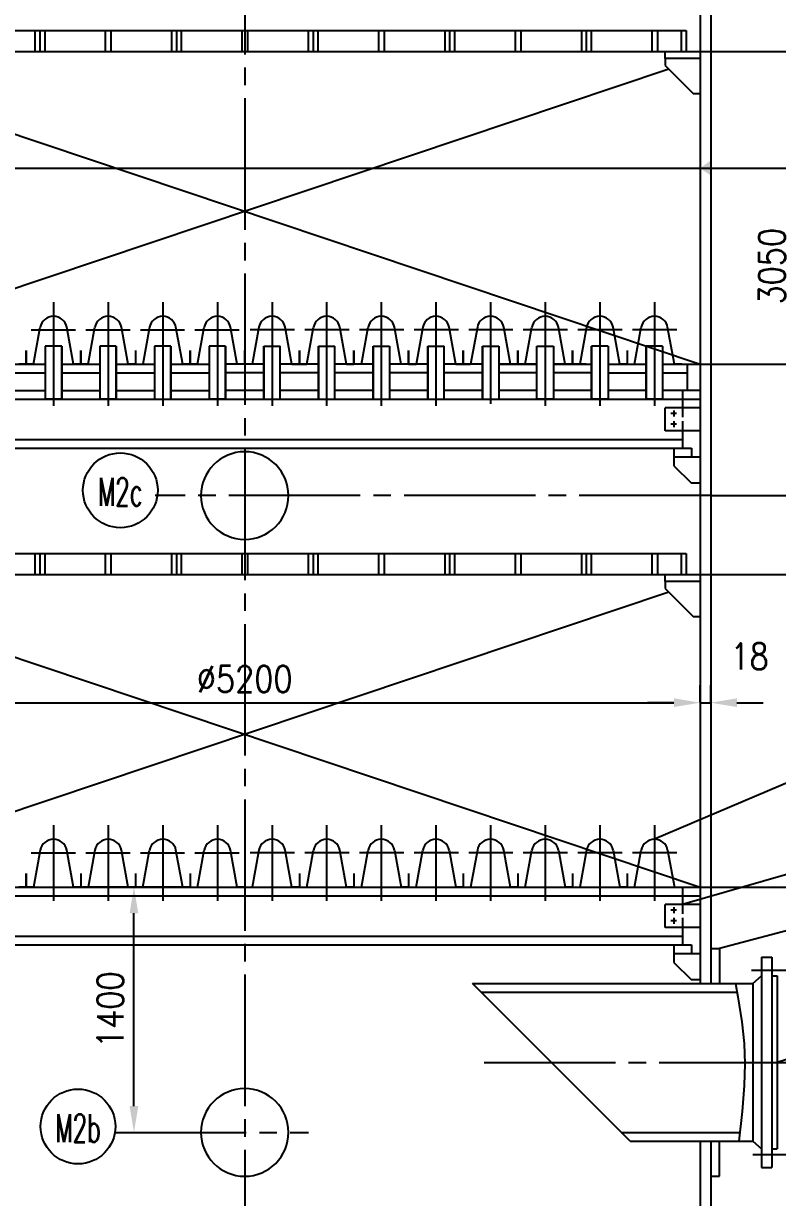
# Model space of a CAD drawing. Extents: x -42 to 819, y -365 to 844.
# Drawn here: x 134.7 to 220.8, y -63.2 to 70.8 of the extents above; entities that cross this region are included whole.
import ezdxf
from ezdxf.enums import TextEntityAlignment as Align

# ---------------------------------------------------------------- set-up
doc = ezdxf.new("R2010")
doc.units = 0
doc.header["$MEASUREMENT"] = 0
doc.linetypes.add('CENTER', pattern=[20, 15, -1.5, 2, -1.5])
doc.linetypes.add('HIDDEN', pattern=[7, 5, -2])
doc.layers.get('0').update_dxf_attribs({"linetype": 'CONTINUOUS'})
doc.layers.get('DEFPOINTS').update_dxf_attribs({"linetype": 'CONTINUOUS'})
for name, color, linetype in [('1', 2, 'CONTINUOUS'), ('2', 1, 'CONTINUOUS'), ('3', 3, 'CENTER'), ('5', 2, 'HIDDEN'), ('DIM', 4, 'CONTINUOUS')]:
    doc.layers.add(name, color=color, linetype=linetype)
doc.styles.add('SBHZ', font='ROMANS', dxfattribs={"width": 0.85, "bigfont": 'SBTXT'})
doc.dimstyles.get("Standard").update_dxf_attribs({"dimtxt": 3, "dimasz": 3, "dimexe": 2, "dimexo": 0.0625, "dimgap": 1.2, "dimtad": 1, "dimdec": 4, "dimzin": 0, "dimdsep": 46, "dimtxsty": 'SBHZ', "dimcen": 0.09, "dimadec": 0, "dimazin": 0, "dimtfac": 1, "dimtdec": 4, "dimtmove": 2, "dimatfit": 3, "dimfxl": 0, "dimtolj": 1, "dimtzin": 0, "dimarcsym": 0})

# ---------------------------------------------------------------- blocks, each defined once
blk = doc.blocks.new('*D128')
at = {"color": 0, "linetype": 'ByBlock'}
for p, q in [((147.04, 735.5), (259.54, 735.5)), ((257.54, -209.76), (257.54, 732.5)), ((191.42, -212.76), (259.54, -212.76))]:
    blk.add_line(p, q, dxfattribs=at)
for points in [[(257.04, 732.5), (258.04, 732.5), (257.54, 735.5)], [(257.04, -209.76), (258.04, -209.76), (257.54, -212.76)]]:
    blk.add_solid(points, dxfattribs=at)
at = {"layer": 'DEFPOINTS', "color": 0, "linetype": 'ByBlock'}
for p in [(146.97, 735.5), (257.54, 735.5), (191.36, -212.76)]:
    blk.add_point(p, dxfattribs=at)
at = {"color": 0, "linetype": 'ByBlock', "insert": (254.84, 261.37), "char_height": 3, "attachment_point": 5, "rotation": 90, "style": 'SBHZ'}
blk.add_mtext('\\A1;~68300', dxfattribs=at)
blk = doc.blocks.new('*D74')
at = {"color": 0, "linetype": 'ByBlock'}
for p, q in [((267.62, 637.01), (330.8, 637.01)), ((328.8, -180.54), (328.8, 634.01)), ((267.62, -183.54), (330.8, -183.54))]:
    blk.add_line(p, q, dxfattribs=at)
for points in [[(328.3, 634.01), (329.3, 634.01), (328.8, 637.01)], [(328.3, -180.54), (329.3, -180.54), (328.8, -183.54)]]:
    blk.add_solid(points, dxfattribs=at)
at = {"layer": 'DEFPOINTS', "color": 0, "linetype": 'ByBlock'}
for p in [(267.56, 637.01), (328.8, 637.01), (267.56, -183.54)]:
    blk.add_point(p, dxfattribs=at)
at = {"color": 0, "linetype": 'ByBlock', "insert": (326.1, 226.74), "char_height": 3, "attachment_point": 5, "rotation": 90, "style": 'SBHZ'}
blk.add_mtext('\\A1;62100', dxfattribs=at)
blk = doc.blocks.new('*D21')
at = {"color": 0, "linetype": 'ByBlock'}
for p, q in [((199.2, -88.54), (202.33, -88.54)), ((200.33, -113.54), (200.33, -91.54)), ((199.2, -116.54), (202.33, -116.54))]:
    blk.add_line(p, q, dxfattribs=at)
for points in [[(199.83, -91.54), (200.83, -91.54), (200.33, -88.54)], [(199.83, -113.54), (200.83, -113.54), (200.33, -116.54)]]:
    blk.add_solid(points, dxfattribs=at)
at = {"layer": 'DEFPOINTS', "color": 0, "linetype": 'ByBlock'}
for p in [(199.13, -88.54), (200.33, -88.54), (199.13, -116.54)]:
    blk.add_point(p, dxfattribs=at)
at = {"color": 0, "linetype": 'ByBlock', "insert": (197.63, -102.54), "char_height": 3, "attachment_point": 5, "rotation": 90, "style": 'SBHZ'}
blk.add_mtext('\\A1;1400', dxfattribs=at)
blk = doc.blocks.new('*D92')
at = {"color": 0, "linetype": 'ByBlock'}
for p, q in [((99.57, -4.75), (99.57, -8.72)), ((203.57, -4.75), (203.57, -8.72)), ((102.57, -6.72), (200.57, -6.72))]:
    blk.add_line(p, q, dxfattribs=at)
for points in [[(102.57, -6.22), (102.57, -7.22), (99.57, -6.72)], [(200.57, -6.22), (200.57, -7.22), (203.57, -6.72)]]:
    blk.add_solid(points, dxfattribs=at)
at = {"layer": 'DEFPOINTS', "color": 0, "linetype": 'ByBlock'}
for p in [(99.57, -4.69), (203.57, -4.69), (203.57, -6.72)]:
    blk.add_point(p, dxfattribs=at)
at = {"color": 0, "linetype": 'ByBlock', "insert": (151.57, -4.02), "char_height": 3, "attachment_point": 5, "style": 'SBHZ'}
blk.add_mtext('\\A1;∅5200', dxfattribs=at)
blk = doc.blocks.new('*D46')
at = {"color": 0, "linetype": 'ByBlock'}
for p, q in [((267.62, -6.52), (279.25, -6.52)), ((277.25, -25.87), (277.25, -9.52)), ((267.62, -28.87), (279.25, -28.87))]:
    blk.add_line(p, q, dxfattribs=at)
for points in [[(276.75, -9.52), (277.75, -9.52), (277.25, -6.52)], [(276.75, -25.87), (277.75, -25.87), (277.25, -28.87)]]:
    blk.add_solid(points, dxfattribs=at)
at = {"layer": 'DEFPOINTS', "color": 0, "linetype": 'ByBlock'}
for p in [(267.56, -6.52), (277.25, -6.52), (267.56, -28.87)]:
    blk.add_point(p, dxfattribs=at)
at = {"color": 0, "linetype": 'ByBlock', "insert": (274.55, -17.7), "char_height": 3, "attachment_point": 5, "rotation": 90, "style": 'SBHZ'}
blk.add_mtext('\\A1;3050', dxfattribs=at)
blk = doc.blocks.new('*D47')
at = {"color": 0, "linetype": 'ByBlock'}
for p, q in [((252.3, 54.26), (260.08, 54.26)), ((258.08, -119.76), (258.08, 51.26)), ((204.83, -122.76), (260.08, -122.76))]:
    blk.add_line(p, q, dxfattribs=at)
for points in [[(257.58, 51.26), (258.58, 51.26), (258.08, 54.26)], [(257.58, -119.76), (258.58, -119.76), (258.08, -122.76)]]:
    blk.add_solid(points, dxfattribs=at)
at = {"layer": 'DEFPOINTS', "color": 0, "linetype": 'ByBlock'}
for p in [(252.24, 54.26), (258.08, 54.26), (204.77, -122.76)]:
    blk.add_point(p, dxfattribs=at)
at = {"color": 0, "linetype": 'ByBlock', "insert": (254.59, -34.25), "char_height": 3, "attachment_point": 5, "rotation": 90, "style": 'SBHZ'}
blk.add_mtext('\\A1;15000 (t=18)', dxfattribs=at)
blk = doc.blocks.new('*D28')
at = {"color": 0, "linetype": 'ByBlock'}
for p, q in [((266.42, 6.8), (314.81, 6.8)), ((312.81, -25.87), (312.81, 3.8)), ((267.62, -28.87), (314.81, -28.87))]:
    blk.add_line(p, q, dxfattribs=at)
for points in [[(312.31, 3.8), (313.31, 3.8), (312.81, 6.8)], [(312.31, -25.87), (313.31, -25.87), (312.81, -28.87)]]:
    blk.add_solid(points, dxfattribs=at)
at = {"layer": 'DEFPOINTS', "color": 0, "linetype": 'ByBlock'}
for p in [(266.36, 6.8), (312.81, 6.8), (267.56, -28.87)]:
    blk.add_point(p, dxfattribs=at)
at = {"color": 0, "linetype": 'ByBlock', "insert": (310.11, -13.71), "char_height": 3, "attachment_point": 5, "rotation": 90, "style": 'SBHZ'}
blk.add_mtext('\\A1;6000', dxfattribs=at)
blk = doc.blocks.new('*D93')
at = {"color": 0, "linetype": 'ByBlock'}
for p, q in [((203.57, -6.66), (203.57, -4.72)), ((204.77, -6.66), (204.77, -4.72)), ((200.57, -6.72), (197.57, -6.72)), ((203.57, -6.72), (204.77, -6.72)), ((203.57, -6.72), (204.77, -6.72)), ((207.77, -6.72), (210.77, -6.72))]:
    blk.add_line(p, q, dxfattribs=at)
for points in [[(200.57, -6.22), (200.57, -7.22), (203.57, -6.72)], [(207.77, -6.22), (207.77, -7.22), (204.77, -6.72)]]:
    blk.add_solid(points, dxfattribs=at)
at = {"layer": 'DEFPOINTS', "color": 0, "linetype": 'ByBlock'}
for p in [(203.57, -6.72), (204.77, -6.72), (204.77, -6.72)]:
    blk.add_point(p, dxfattribs=at)
at = {"color": 0, "linetype": 'ByBlock', "insert": (209.21, -1.42), "char_height": 3, "attachment_point": 5, "style": 'SBHZ'}
blk.add_mtext('\\A1;18', dxfattribs=at)
blk = doc.blocks.new('*D25')
at = {"color": 0, "linetype": 'ByBlock'}
for p, q in [((264.92, -28.87), (314.81, -28.87)), ((312.81, -49.87), (312.81, -31.87)), ((267.62, -52.87), (314.81, -52.87))]:
    blk.add_line(p, q, dxfattribs=at)
for points in [[(312.31, -31.87), (313.31, -31.87), (312.81, -28.87)], [(312.31, -49.87), (313.31, -49.87), (312.81, -52.87)]]:
    blk.add_solid(points, dxfattribs=at)
at = {"layer": 'DEFPOINTS', "color": 0, "linetype": 'ByBlock'}
for p in [(264.86, -28.87), (312.81, -28.87), (267.56, -52.87)]:
    blk.add_point(p, dxfattribs=at)
at = {"color": 0, "linetype": 'ByBlock', "insert": (310.11, -40.87), "char_height": 3, "attachment_point": 5, "rotation": 90, "style": 'SBHZ'}
blk.add_mtext('\\A1;1200', dxfattribs=at)
blk = doc.blocks.new('*D17')
at = {"color": 0, "linetype": 'ByBlock'}
for p, q in [((266.42, -88.54), (286.37, -88.54)), ((284.37, -91.54), (284.37, -105.54)), ((281.18, -108.54), (286.37, -108.54))]:
    blk.add_line(p, q, dxfattribs=at)
for points in [[(283.87, -91.54), (284.87, -91.54), (284.37, -88.54)], [(283.87, -105.54), (284.87, -105.54), (284.37, -108.54)]]:
    blk.add_solid(points, dxfattribs=at)
at = {"layer": 'DEFPOINTS', "color": 0, "linetype": 'ByBlock'}
for p in [(266.36, -88.54), (281.12, -108.54), (284.37, -108.54)]:
    blk.add_point(p, dxfattribs=at)
at = {"color": 0, "linetype": 'ByBlock', "insert": (281.67, -98.54), "char_height": 3, "attachment_point": 5, "rotation": 90, "style": 'SBHZ'}
blk.add_mtext('\\A1;1000', dxfattribs=at)
blk = doc.blocks.new('*D18')
at = {"color": 0, "linetype": 'ByBlock'}
for p, q in [((266.42, -88.54), (314.81, -88.54)), ((312.81, -180.54), (312.81, -91.54)), ((267.62, -183.54), (314.81, -183.54))]:
    blk.add_line(p, q, dxfattribs=at)
for points in [[(312.31, -91.54), (313.31, -91.54), (312.81, -88.54)], [(312.31, -180.54), (313.31, -180.54), (312.81, -183.54)]]:
    blk.add_solid(points, dxfattribs=at)
at = {"layer": 'DEFPOINTS', "color": 0, "linetype": 'ByBlock'}
for p in [(266.36, -88.54), (312.81, -88.54), (267.56, -183.54)]:
    blk.add_point(p, dxfattribs=at)
at = {"color": 0, "linetype": 'ByBlock', "insert": (310.11, -136.04), "char_height": 3, "attachment_point": 5, "rotation": 90, "style": 'SBHZ'}
blk.add_mtext('\\A1;4750', dxfattribs=at)
blk = doc.blocks.new('*D24')
at = {"color": 0, "linetype": 'ByBlock'}
for p, q in [((266.42, -52.87), (314.81, -52.87)), ((312.81, -85.54), (312.81, -55.87)), ((267.62, -88.54), (314.81, -88.54))]:
    blk.add_line(p, q, dxfattribs=at)
for points in [[(312.31, -55.87), (313.31, -55.87), (312.81, -52.87)], [(312.31, -85.54), (313.31, -85.54), (312.81, -88.54)]]:
    blk.add_solid(points, dxfattribs=at)
at = {"layer": 'DEFPOINTS', "color": 0, "linetype": 'ByBlock'}
for p in [(266.36, -52.87), (312.81, -52.87), (267.56, -88.54)]:
    blk.add_point(p, dxfattribs=at)
at = {"color": 0, "linetype": 'ByBlock', "insert": (310.11, -70.71), "char_height": 3, "attachment_point": 5, "rotation": 90, "style": 'SBHZ'}
blk.add_mtext('\\A1;6000', dxfattribs=at)
blk = doc.blocks.new('*D26')
at = {"color": 0, "linetype": 'ByBlock'}
for p, q in [((204.83, 16.91), (222.53, 16.91)), ((220.53, 10.91), (220.53, 13.91)), ((204.83, 7.91), (222.53, 7.91))]:
    blk.add_line(p, q, dxfattribs=at)
for points in [[(220.03, 13.91), (221.03, 13.91), (220.53, 16.91)], [(220.03, 10.91), (221.03, 10.91), (220.53, 7.91)]]:
    blk.add_solid(points, dxfattribs=at)
at = {"layer": 'DEFPOINTS', "color": 0, "linetype": 'ByBlock'}
for p in [(204.77, 16.91), (220.53, 16.91), (204.77, 7.91)]:
    blk.add_point(p, dxfattribs=at)
at = {"color": 0, "linetype": 'ByBlock', "insert": (217.83, 12.41), "char_height": 3, "attachment_point": 5, "rotation": 90, "style": 'SBHZ'}
blk.add_mtext('\\A1;600', dxfattribs=at)
blk = doc.blocks.new('*D29')
at = {"color": 0, "linetype": 'ByBlock'}
for p, q in [((264.92, -28.87), (314.81, -28.87)), ((312.81, -49.87), (312.81, -31.87)), ((267.62, -52.87), (314.81, -52.87))]:
    blk.add_line(p, q, dxfattribs=at)
for points in [[(312.31, -31.87), (313.31, -31.87), (312.81, -28.87)], [(312.31, -49.87), (313.31, -49.87), (312.81, -52.87)]]:
    blk.add_solid(points, dxfattribs=at)
at = {"layer": 'DEFPOINTS', "color": 0, "linetype": 'ByBlock'}
for p in [(264.86, -28.87), (312.81, -28.87), (267.56, -52.87)]:
    blk.add_point(p, dxfattribs=at)
at = {"color": 0, "linetype": 'ByBlock', "insert": (310.11, -40.87), "char_height": 3, "attachment_point": 5, "rotation": 90, "style": 'SBHZ'}
blk.add_mtext('\\A1;1200', dxfattribs=at)
blk = doc.blocks.new('*D30')
at = {"color": 0, "linetype": 'ByBlock'}
for p, q in [((204.83, 76.59), (222.53, 76.59)), ((220.53, 70.59), (220.53, 73.59)), ((204.83, 67.59), (222.53, 67.59))]:
    blk.add_line(p, q, dxfattribs=at)
for points in [[(220.03, 73.59), (221.03, 73.59), (220.53, 76.59)], [(220.03, 70.59), (221.03, 70.59), (220.53, 67.59)]]:
    blk.add_solid(points, dxfattribs=at)
at = {"layer": 'DEFPOINTS', "color": 0, "linetype": 'ByBlock'}
for p in [(204.77, 76.59), (220.53, 76.59), (204.77, 67.59)]:
    blk.add_point(p, dxfattribs=at)
at = {"color": 0, "linetype": 'ByBlock', "insert": (217.83, 72.09), "char_height": 3, "attachment_point": 5, "rotation": 90, "style": 'SBHZ'}
blk.add_mtext('\\A1;600', dxfattribs=at)

msp = doc.modelspace()

# ---------------------------------------------------------------- linework, layer by layer
at = {"color": 0, "linetype": 'ByBlock'}
msp.add_line((153.00806, -27.75833), (141.38126, -27.75833), dxfattribs=at)
at = {"layer": '1'}
for p, q in [((208.32159, 65.57985), (107.91628, 31.91342)), ((111.51096, 65.57985), (211.91628, 31.91342)), ((283.65595, 10.47187), (206.69756, -22.30051)), ((208.32159, 5.9081), (107.91628, -27.75833)), ((111.51096, 5.9081), (211.91628, -27.75833)), ((283.65595, -8.35027), (209.91628, -29.75833)), ((283.65595, -16.35913), (214.11628, -34.75833)), ((283.65595, -28.06241), (220.71628, -47.75833))]:
    msp.add_line(p, q, dxfattribs=at)
at = {"layer": '2'}
for p, q in [((211.91628, 299.6004), (211.91628, -38.75833)), ((213.11628, 299.6004), (213.11628, -38.75833)), ((109.51628, 69.98516), (210.31628, 69.98516)), ((135.95628, 69.98516), (135.95628, 67.58516)), ((136.51628, 69.98516), (136.51628, 67.58516)), ((137.07628, 69.98516), (137.07628, 67.58516)), ((143.99628, 69.98516), (143.99628, 67.58516)), ((144.63628, 69.98516), (144.63628, 67.58516)), ((151.55628, 69.98516), (151.55628, 67.58516)), ((152.11628, 69.98516), (152.11628, 67.58516)), ((152.67628, 69.98516), (152.67628, 67.58516)), ((159.59628, 69.98516), (159.59628, 67.58516)), ((160.23628, 69.98516), (160.23628, 67.58516)), ((167.15628, 69.98516), (167.15628, 67.58516)), ((167.71628, 69.98516), (167.71628, 67.58516)), ((168.27628, 69.98516), (168.27628, 67.58516)), ((175.19628, 69.98516), (175.19628, 67.58516)), ((175.83628, 69.98516), (175.83628, 67.58516)), ((182.75628, 69.98516), (182.75628, 67.58516)), ((183.31628, 69.98516), (183.31628, 67.58516)), ((183.87628, 69.98516), (183.87628, 67.58516)), ((190.79628, 69.98516), (190.79628, 67.58516)), ((191.43628, 69.98516), (191.43628, 67.58516)), ((198.35628, 69.98516), (198.35628, 67.58516)), ((198.91628, 69.98516), (198.91628, 67.58516)), ((199.47628, 69.98516), (199.47628, 67.58516)), ((206.39628, 69.98516), (206.39628, 67.58516)), ((207.03628, 69.98516), (207.03628, 67.58516)), ((209.75628, 69.98516), (209.75628, 67.58516)), ((210.31628, 69.98516), (210.31628, 67.58516)), ((107.91628, 67.58516), (211.91628, 67.58516)), ((207.91628, 66.78516), (207.91628, 67.58516)), ((211.91628, 66.78516), (207.91628, 66.78516)), ((207.91628, 66.78516), (207.91628, 65.98516)), ((207.91628, 65.98516), (211.11628, 62.78516)), ((211.11628, 62.78516), (211.91628, 62.78516)), ((106.71628, 54.26094), (213.11628, 54.26094)), ((135.81274, 31.91342), (136.57735, 36.11327)), ((140.35729, 31.91342), (139.59267, 36.11327)), ((142.05024, 31.91342), (142.81486, 36.11327)), ((146.59479, 31.91342), (145.83018, 36.11327)), ((149.05236, 36.11327), (148.28774, 31.91342)), ((152.8323, 31.91342), (152.06768, 36.11327)), ((154.52525, 31.91342), (155.28986, 36.11327)), ((159.0698, 31.91342), (158.30518, 36.11327)), ((161.52737, 36.11327), (160.76275, 31.91342)), ((165.3073, 31.91342), (164.54269, 36.11327)), ((167.00026, 31.91342), (167.76487, 36.11327)), ((171.54481, 31.91342), (170.78019, 36.11327)), ((173.23776, 31.91342), (174.00238, 36.11327)), ((177.78231, 31.91342), (177.0177, 36.11327)), ((180.23988, 36.11327), (179.47526, 31.91342)), ((184.01982, 31.91342), (183.2552, 36.11327)), ((186.47738, 36.11327), (185.71277, 31.91342)), ((190.25732, 31.91342), (189.4927, 36.11327)), ((191.95027, 31.91342), (192.71489, 36.11327)), ((196.49482, 31.91342), (195.73021, 36.11327)), ((198.95239, 36.11327), (198.18778, 31.91342)), ((202.73233, 31.91342), (201.96771, 36.11327)), ((204.42528, 31.91342), (205.1899, 36.11327)), ((208.96983, 31.91342), (208.20522, 36.11327)), ((139.02056, 33.98021), (137.14946, 33.98021)), ((137.14946, 33.98021), (137.14946, 27.90364)), ((139.02056, 33.98021), (139.02056, 27.90364)), ((139.02056, 27.90364), (139.02056, 33.98021)), ((145.25807, 33.98021), (143.38697, 33.98021)), ((143.38697, 33.98021), (143.38697, 27.90364)), ((145.25807, 33.98021), (145.25807, 27.90364)), ((145.25807, 27.90364), (145.25807, 33.98021)), ((149.62447, 33.98021), (149.62447, 27.90364)), ((151.49557, 33.98021), (149.62447, 33.98021)), ((151.49557, 33.98021), (151.49557, 27.90364)), ((151.49557, 27.90364), (151.49557, 33.98021)), ((157.73307, 33.98021), (155.86197, 33.98021)), ((155.86197, 33.98021), (155.86197, 27.90364)), ((157.73307, 33.98021), (157.73307, 27.90364)), ((157.73307, 27.90364), (157.73307, 33.98021)), ((162.09948, 27.90364), (162.09948, 33.98021)), ((162.09948, 33.98021), (163.97058, 33.98021)), ((162.09948, 33.98021), (162.09948, 27.90364)), ((163.97058, 27.90364), (163.97058, 33.98021)), ((168.33698, 33.98021), (170.20808, 33.98021)), ((168.33698, 27.90364), (168.33698, 33.98021)), ((168.33698, 33.98021), (168.33698, 27.90364)), ((170.20808, 27.90364), (170.20808, 33.98021)), ((174.57449, 33.98021), (174.57449, 27.90364)), ((174.57449, 27.90364), (174.57449, 33.98021)), ((174.57449, 33.98021), (176.44559, 33.98021)), ((176.44559, 33.98021), (176.44559, 27.90364)), ((180.81199, 27.90364), (180.81199, 33.98021)), ((180.81199, 33.98021), (182.68309, 33.98021)), ((180.81199, 33.98021), (180.81199, 27.90364)), ((182.68309, 27.90364), (182.68309, 33.98021)), ((187.04949, 33.98021), (187.04949, 27.90364)), ((187.04949, 27.90364), (187.04949, 33.98021)), ((187.04949, 33.98021), (188.92059, 33.98021)), ((188.92059, 33.98021), (188.92059, 27.90364)), ((193.287, 33.98021), (195.1581, 33.98021)), ((193.287, 27.90364), (193.287, 33.98021)), ((193.287, 27.90364), (193.287, 33.98021)), ((195.1581, 33.98021), (195.1581, 27.90364)), ((199.5245, 27.90364), (199.5245, 33.98021)), ((201.3956, 33.98021), (199.5245, 33.98021)), ((199.5245, 33.98021), (199.5245, 27.90364)), ((201.3956, 33.98021), (201.3956, 27.90364)), ((205.76201, 33.98021), (205.76201, 27.90364)), ((205.76201, 27.90364), (205.76201, 33.98021)), ((207.63311, 33.98021), (205.76201, 33.98021)), ((207.63311, 33.98021), (207.63311, 27.90364)), ((134.96626, 33.47279), (134.96626, 31.91342)), ((134.96626, 33.47279), (134.96626, 31.91342)), ((134.96626, 31.91342), (134.96626, 33.47279)), ((141.20376, 33.47279), (141.20376, 31.91342)), ((141.20376, 31.91342), (141.20376, 33.47279)), ((141.20376, 33.47279), (141.20376, 31.91342)), ((147.44127, 33.47279), (147.44127, 31.91342)), ((147.44127, 33.47279), (147.44127, 31.91342)), ((147.44127, 33.47279), (147.44127, 31.91342)), ((153.67877, 33.47279), (153.67877, 31.91342)), ((153.67877, 31.91342), (153.67877, 33.47279)), ((159.91628, 33.47279), (159.91628, 31.91342)), ((159.91628, 33.47279), (159.91628, 31.91342)), ((159.91628, 33.47279), (159.91628, 31.91342)), ((159.91628, 31.91342), (159.91628, 33.47279)), ((166.15378, 33.47279), (166.15378, 31.91342)), ((166.15378, 31.91342), (166.15378, 33.47279)), ((172.39128, 31.91342), (172.39128, 33.47279)), ((172.39128, 33.47279), (172.39128, 31.91342)), ((172.39128, 31.91342), (172.39128, 33.47279)), ((178.62879, 33.47279), (178.62879, 31.91342)), ((178.62879, 31.91342), (178.62879, 33.47279)), ((178.62879, 33.47279), (178.62879, 31.91342)), ((184.86629, 33.47279), (184.86629, 31.91342)), ((184.86629, 31.91342), (184.86629, 33.47279)), ((184.86629, 33.47279), (184.86629, 31.91342)), ((191.1038, 33.47279), (191.1038, 31.91342)), ((191.1038, 31.91342), (191.1038, 33.47279)), ((191.1038, 33.47279), (191.1038, 31.91342)), ((197.3413, 31.91342), (197.3413, 33.47279)), ((197.3413, 33.47279), (197.3413, 31.91342)), ((203.5788, 33.47279), (203.5788, 31.91342)), ((132.78306, 31.91342), (137.14946, 31.91342)), ((132.78306, 30.91342), (137.14946, 30.91342)), ((134.96626, 31.91342), (134.11978, 31.91342)), ((135.81274, 31.91342), (134.96626, 31.91342)), ((134.96626, 31.91342), (135.81274, 31.91342)), ((139.02056, 31.91342), (143.38697, 31.91342)), ((139.02056, 30.91342), (143.38697, 30.91342)), ((141.20376, 31.91342), (140.35729, 31.91342)), ((142.05024, 31.91342), (141.20376, 31.91342)), ((141.20376, 31.91342), (142.05024, 31.91342)), ((145.25807, 31.91342), (149.62447, 31.91342)), ((145.25807, 30.91342), (149.62447, 30.91342)), ((147.44127, 31.91342), (146.59479, 31.91342)), ((147.44127, 31.91342), (148.28774, 31.91342)), ((147.44127, 31.91342), (148.28774, 31.91342)), ((151.49557, 31.91342), (155.86197, 31.91342)), ((151.49557, 30.91342), (155.86197, 30.91342)), ((153.67877, 31.91342), (152.8323, 31.91342)), ((154.52525, 31.91342), (153.67877, 31.91342)), ((162.09948, 31.91342), (157.73307, 31.91342)), ((162.09948, 30.91342), (157.73307, 30.91342)), ((159.91628, 31.91342), (159.0698, 31.91342)), ((160.76275, 31.91342), (159.91628, 31.91342)), ((168.33698, 31.91342), (163.97058, 31.91342)), ((168.33698, 30.91342), (163.97058, 30.91342)), ((165.3073, 31.91342), (166.15378, 31.91342)), ((166.15378, 31.91342), (167.00026, 31.91342)), ((174.57449, 31.91342), (170.20808, 31.91342)), ((174.57449, 30.91342), (170.20808, 30.91342)), ((172.39128, 31.91342), (171.54481, 31.91342)), ((171.54481, 31.91342), (172.39128, 31.91342)), ((173.23776, 31.91342), (172.39128, 31.91342)), ((180.81199, 31.91342), (176.44559, 31.91342)), ((180.81199, 30.91342), (176.44559, 30.91342)), ((178.62879, 31.91342), (177.78231, 31.91342)), ((178.62879, 31.91342), (177.78231, 31.91342)), ((178.62879, 31.91342), (179.47526, 31.91342)), ((187.04949, 31.91342), (182.68309, 31.91342)), ((187.04949, 30.91342), (182.68309, 30.91342)), ((184.01982, 31.91342), (184.86629, 31.91342)), ((184.86629, 31.91342), (184.01982, 31.91342)), ((184.86629, 31.91342), (185.71277, 31.91342)), ((193.287, 31.91342), (188.92059, 31.91342)), ((188.92059, 31.91342), (193.287, 31.91342)), ((193.287, 30.91342), (188.92059, 30.91342)), ((190.25732, 31.91342), (191.1038, 31.91342)), ((191.1038, 31.91342), (190.25732, 31.91342)), ((191.1038, 31.91342), (191.95027, 31.91342)), ((198.90068, 31.91342), (195.1581, 31.91342)), ((195.1581, 31.91342), (199.5245, 31.91342)), ((199.5245, 30.91342), (195.1581, 30.91342)), ((197.3413, 31.91342), (196.49482, 31.91342)), ((198.18778, 31.91342), (197.3413, 31.91342)), ((201.3956, 31.91342), (205.76201, 31.91342)), ((201.3956, 30.91342), (205.76201, 30.91342)), ((203.5788, 31.91342), (202.73233, 31.91342)), ((207.63311, 31.91342), (210.41628, 31.91342)), ((207.63311, 30.91342), (210.41628, 30.91342)), ((209.81631, 31.91342), (208.96983, 31.91342)), ((210.41628, 31.91342), (210.41628, 28.91342)), ((132.78306, 28.91342), (137.14946, 28.91342)), ((139.02056, 28.91342), (143.38697, 28.91342)), ((145.25807, 28.91342), (149.62447, 28.91342)), ((151.49557, 28.91342), (155.86197, 28.91342)), ((162.09948, 28.91342), (157.73307, 28.91342)), ((168.33698, 28.91342), (163.97058, 28.91342)), ((174.57449, 28.91342), (170.20808, 28.91342)), ((180.81199, 28.91342), (176.44559, 28.91342)), ((187.04949, 28.91342), (182.68309, 28.91342)), ((193.287, 28.91342), (188.92059, 28.91342)), ((199.5245, 28.91342), (195.1581, 28.91342)), ((205.76201, 28.91342), (201.3956, 28.91342)), ((211.91628, 28.91342), (207.63311, 28.91342)), ((209.91628, 28.91342), (209.91628, 27.91342)), ((107.91628, 27.91342), (211.91628, 27.91342)), ((107.91628, 27.90364), (211.91628, 27.90364)), ((139.02056, 27.90364), (137.14946, 27.90364)), ((145.25807, 27.90364), (143.38697, 27.90364)), ((149.62447, 27.90364), (151.49557, 27.90364)), ((157.73307, 27.90364), (155.86197, 27.90364)), ((162.09948, 27.90364), (163.97058, 27.90364)), ((168.33698, 27.90364), (170.20808, 27.90364)), ((174.57449, 27.90364), (176.44559, 27.90364)), ((180.81199, 27.90364), (182.68309, 27.90364)), ((187.04949, 27.90364), (188.92059, 27.90364)), ((195.1581, 27.90364), (193.287, 27.90364)), ((201.3956, 27.90364), (199.5245, 27.90364)), ((207.63311, 27.90364), (205.76201, 27.90364)), ((211.91628, 26.91342), (207.91628, 26.91342)), ((207.91628, 24.31342), (207.91628, 26.91342)), ((209.91628, 27.91342), (209.91628, 26.91342)), ((209.22868, 26.27497), (208.55502, 26.27497)), ((208.89185, 26.62303), (208.89185, 25.93852)), ((211.91628, 24.31342), (207.91628, 24.31342)), ((209.22868, 25.04518), (208.55502, 25.04518)), ((208.89185, 25.39324), (208.89185, 24.70873)), ((209.91628, 24.31342), (209.91628, 22.31342)), ((109.91628, 23.31342), (209.91628, 23.31342)), ((108.91628, 22.31342), (210.91628, 22.31342)), ((208.91628, 22.31342), (208.91628, 20.31342)), ((210.91628, 22.31342), (210.91628, 21.31342)), ((210.91628, 22.31342), (210.91628, 21.31342)), ((211.91628, 21.31342), (208.91628, 21.31342)), ((208.91628, 20.31342), (210.91628, 18.31342)), ((211.91628, 18.31342), (210.91628, 18.31342)), ((109.51628, 10.31342), (210.31628, 10.31342)), ((135.95628, 10.31342), (135.95628, 7.91342)), ((136.51628, 10.31342), (136.51628, 7.91342)), ((137.07628, 10.31342), (137.07628, 7.91342)), ((143.99628, 10.31342), (143.99628, 7.91342)), ((144.63628, 10.31342), (144.63628, 7.91342)), ((151.55628, 10.31342), (151.55628, 7.91342)), ((152.11628, 10.31342), (152.11628, 7.91342)), ((152.67628, 10.31342), (152.67628, 7.91342)), ((159.59628, 10.31342), (159.59628, 7.91342)), ((160.23628, 10.31342), (160.23628, 7.91342)), ((167.15628, 10.31342), (167.15628, 7.91342)), ((167.71628, 10.31342), (167.71628, 7.91342)), ((168.27628, 10.31342), (168.27628, 7.91342)), ((175.19628, 10.31342), (175.19628, 7.91342)), ((175.83628, 10.31342), (175.83628, 7.91342)), ((182.75628, 10.31342), (182.75628, 7.91342)), ((183.31628, 10.31342), (183.31628, 7.91342)), ((183.87628, 10.31342), (183.87628, 7.91342)), ((190.79628, 10.31342), (190.79628, 7.91342)), ((191.43628, 10.31342), (191.43628, 7.91342)), ((198.35628, 10.31342), (198.35628, 7.91342)), ((198.91628, 10.31342), (198.91628, 7.91342)), ((199.47628, 10.31342), (199.47628, 7.91342)), ((206.39628, 10.31342), (206.39628, 7.91342)), ((207.03628, 10.31342), (207.03628, 7.91342)), ((209.75628, 10.31342), (209.75628, 7.91342)), ((210.31628, 10.31342), (210.31628, 7.91342)), ((107.91628, 7.91342), (211.91628, 7.91342)), ((207.91628, 7.11342), (207.91628, 7.91342)), ((211.91628, 7.11342), (207.91628, 7.11342)), ((207.91628, 7.11342), (207.91628, 6.31342)), ((207.91628, 6.31342), (211.11628, 3.11342)), ((211.11628, 3.11342), (211.91628, 3.11342)), ((136.57735, -23.55848), (135.81274, -27.75833)), ((140.35729, -27.75833), (139.59267, -23.55848)), ((142.81486, -23.55848), (142.05024, -27.75833)), ((146.59479, -27.75833), (145.83018, -23.55848)), ((148.28774, -27.75833), (149.05236, -23.55848)), ((152.8323, -27.75833), (152.06768, -23.55848)), ((154.52525, -27.75833), (155.28986, -23.55848)), ((159.0698, -27.75833), (158.30518, -23.55848)), ((161.52737, -23.55848), (160.76275, -27.75833)), ((165.3073, -27.75833), (164.54269, -23.55848)), ((167.00026, -27.75833), (167.76487, -23.55848)), ((171.54481, -27.75833), (170.78019, -23.55848)), ((173.23776, -27.75833), (174.00238, -23.55848)), ((177.0177, -23.55848), (177.78231, -27.75833)), ((179.47526, -27.75833), (180.23988, -23.55848)), ((183.2552, -23.55848), (184.01982, -27.75833)), ((186.47738, -23.55848), (185.71277, -27.75833)), ((190.25732, -27.75833), (189.4927, -23.55848)), ((191.95027, -27.75833), (192.71489, -23.55848)), ((195.73021, -23.55848), (196.49482, -27.75833)), ((198.95239, -23.55848), (198.18778, -27.75833)), ((201.96771, -23.55848), (202.73233, -27.75833)), ((204.42528, -27.75833), (205.1899, -23.55848)), ((208.20522, -23.55848), (208.96983, -27.75833)), ((134.96626, -27.75833), (134.96626, -26.19895)), ((134.96626, -26.19895), (134.96626, -27.75833)), ((134.96626, -26.19895), (134.96626, -27.75833)), ((141.20376, -26.19895), (141.20376, -27.75833)), ((141.20376, -26.19895), (141.20376, -27.75833)), ((141.20376, -26.19895), (141.20376, -27.75833)), ((147.44127, -26.19895), (147.44127, -27.75833)), ((147.44127, -26.19895), (147.44127, -27.75833)), ((147.44127, -26.19895), (147.44127, -27.75833)), ((153.67877, -26.19895), (153.67877, -27.75833)), ((153.67877, -26.19895), (153.67877, -27.75833)), ((159.91628, -26.19895), (159.91628, -27.75833)), ((159.91628, -26.19895), (159.91628, -27.75833)), ((166.15378, -26.19895), (166.15378, -27.75833)), ((166.15378, -26.19895), (166.15378, -27.75833)), ((172.39128, -26.19895), (172.39128, -27.75833)), ((172.39128, -26.19895), (172.39128, -27.75833)), ((172.39128, -26.19895), (172.39128, -27.75833)), ((178.62879, -26.19895), (178.62879, -27.75833)), ((178.62879, -26.19895), (178.62879, -27.75833)), ((178.62879, -26.19895), (178.62879, -27.75833)), ((184.86629, -26.19895), (184.86629, -27.75833)), ((184.86629, -26.19895), (184.86629, -27.75833)), ((184.86629, -26.19895), (184.86629, -27.75833)), ((191.1038, -26.19895), (191.1038, -27.75833)), ((191.1038, -26.19895), (191.1038, -27.75833)), ((191.1038, -26.19895), (191.1038, -27.75833)), ((197.3413, -26.19895), (197.3413, -27.75833)), ((203.5788, -26.19895), (203.5788, -27.75833)), ((107.91628, -27.75833), (211.91628, -27.75833)), ((134.96626, -27.75833), (134.11978, -27.75833)), ((134.96626, -27.75833), (135.81274, -27.75833)), ((135.81274, -27.75833), (134.96626, -27.75833)), ((141.20376, -27.75833), (140.35729, -27.75833)), ((141.20376, -27.75833), (142.05024, -27.75833)), ((141.20376, -27.75833), (142.05024, -27.75833)), ((147.44127, -27.75833), (146.59479, -27.75833)), ((147.44127, -27.75833), (148.28774, -27.75833)), ((147.44127, -27.75833), (148.28774, -27.75833)), ((153.67877, -27.75833), (152.8323, -27.75833)), ((153.67877, -27.75833), (154.52525, -27.75833)), ((159.91628, -27.75833), (159.0698, -27.75833)), ((159.91628, -27.75833), (160.76275, -27.75833)), ((166.15378, -27.75833), (165.3073, -27.75833)), ((166.15378, -27.75833), (167.00026, -27.75833)), ((172.39128, -27.75833), (171.54481, -27.75833)), ((172.39128, -27.75833), (171.54481, -27.75833)), ((172.39128, -27.75833), (173.23776, -27.75833)), ((177.78231, -27.75833), (178.62879, -27.75833)), ((178.62879, -27.75833), (177.78231, -27.75833)), ((178.62879, -27.75833), (179.47526, -27.75833)), ((184.86629, -27.75833), (184.01982, -27.75833)), ((184.86629, -27.75833), (184.01982, -27.75833)), ((184.86629, -27.75833), (185.71277, -27.75833)), ((191.1038, -27.75833), (190.25732, -27.75833)), ((191.1038, -27.75833), (190.25732, -27.75833)), ((191.1038, -27.75833), (191.95027, -27.75833)), ((197.3413, -27.75833), (196.49482, -27.75833)), ((203.5788, -27.75833), (202.73233, -27.75833)), ((209.91628, -27.75833), (209.91628, -28.75833)), ((107.91628, -28.75833), (211.91628, -28.75833)), ((209.91628, -28.75833), (209.91628, -29.75833)), ((211.91628, -29.75833), (207.91628, -29.75833)), ((207.91628, -32.35833), (207.91628, -29.75833)), ((209.22868, -30.39677), (208.55502, -30.39677)), ((208.89185, -30.04872), (208.89185, -30.73322)), ((209.22868, -31.62657), (208.55502, -31.62657)), ((208.89185, -31.27851), (208.89185, -31.96302)), ((109.91628, -33.35833), (209.91628, -33.35833)), ((211.91628, -32.35833), (207.91628, -32.35833)), ((209.91628, -32.35833), (209.91628, -34.35833)), ((108.91628, -34.35833), (210.91628, -34.35833)), ((208.91628, -34.35833), (208.91628, -36.35833)), ((210.91628, -34.35833), (210.91628, -35.35833)), ((210.91628, -34.35833), (210.91628, -35.35833)), ((213.11628, -34.75833), (214.11628, -34.75833)), ((214.11628, -34.75833), (214.11628, -38.75833)), ((211.91628, -35.35833), (208.91628, -35.35833)), ((218.91628, -35.75833), (218.91628, -59.75833)), ((218.91628, -35.75833), (220.11628, -35.75833)), ((220.11628, -35.75833), (220.11628, -59.75833)), ((208.91628, -36.35833), (210.91628, -38.35833)), ((185.91628, -38.75833), (217.91628, -38.75833)), ((203.91628, -56.75833), (185.91628, -38.75833)), ((211.91628, -38.35833), (210.91628, -38.35833)), ((217.91628, -38.75833), (218.91628, -37.90362)), ((217.91628, -38.75833), (217.91628, -56.75833)), ((220.11628, -37.90362), (220.71628, -37.90362)), ((220.71628, -37.90362), (220.71628, -57.61304)), ((186.91628, -39.75833), (216.13709, -39.75833)), ((202.91628, -55.75833), (216.45186, -55.75833)), ((203.91628, -56.75833), (217.91628, -56.75833)), ((211.91628, -56.75833), (211.91628, -104.45833)), ((213.11628, -56.75833), (213.11628, -73.32205)), ((214.11628, -60.75833), (214.11628, -56.75833)), ((217.91628, -56.75833), (218.91628, -57.61304)), ((220.11628, -57.61304), (220.71628, -57.61304)), ((218.91628, -59.75833), (220.11628, -59.75833)), ((213.11628, -60.75833), (214.11628, -60.75833))]:
    msp.add_line(p, q, dxfattribs=at)
for centre, radius, start, end in [((138.08501, 35.83879), 1.53244, 10.3181267, 169.6818733), ((144.32252, 35.83879), 1.53244, 10.3181267, 169.6818733), ((150.56002, 35.83879), 1.53244, 10.3181267, 169.6818733), ((156.79752, 35.83879), 1.53244, 10.3181267, 169.6818733), ((163.03503, 35.83879), 1.53244, 10.3181267, 169.6818733), ((169.27253, 35.83879), 1.53244, 10.3181267, 169.6818733), ((175.51004, 35.83879), 1.53244, 10.3181267, 169.6818733), ((181.74754, 35.83879), 1.53244, 10.3181267, 169.6818733), ((187.98504, 35.83879), 1.53244, 10.3181267, 169.6818733), ((194.22255, 35.83879), 1.53244, 10.3181267, 169.6818733), ((200.46005, 35.83879), 1.53244, 10.3181267, 169.6818733), ((206.69756, 35.83879), 1.53244, 10.3181267, 169.6818733), ((159.91628, 16.91342), 5, 0, 180), ((159.91628, 16.91342), 5, 180, 0), ((138.08501, -23.83296), 1.53244, 10.3181267, 169.6818733), ((144.32252, -23.83296), 1.53244, 10.3181267, 169.6818733), ((150.56002, -23.83296), 1.53244, 10.3181267, 169.6818733), ((156.79752, -23.83296), 1.53244, 10.3181267, 169.6818733), ((163.03503, -23.83296), 1.53244, 10.3181267, 169.6818733), ((169.27253, -23.83296), 1.53244, 10.3181267, 169.6818733), ((175.51004, -23.83296), 1.53244, 10.3181267, 169.6818733), ((181.74754, -23.83296), 1.53244, 10.3181267, 169.6818733), ((187.98504, -23.83296), 1.53244, 10.3181267, 169.6818733), ((194.22255, -23.83296), 1.53244, 10.3181267, 169.6818733), ((200.46005, -23.83296), 1.53244, 10.3181267, 169.6818733), ((206.69756, -23.83296), 1.53244, 10.3181267, 169.6818733), ((159.91628, -55.75833), 5, 0, 180), ((159.91628, -55.75833), 5, 180, 0)]:
    msp.add_arc(centre, radius, start, end, dxfattribs=at)
msp.add_solid([(211.91628, 54.26094), (213.11628, 53.45285), (213.11628, 55.16448)], dxfattribs=at)
at = {"layer": '3'}
for p, q in [((159.91628, 742.25197), (159.91628, -128.75833)), ((138.08501, 38.99356), (138.08501, 27.15084)), ((138.08501, 38.99356), (138.08501, 30.35404)), ((144.32252, 38.99356), (144.32252, 27.15084)), ((144.32252, 38.99356), (144.32252, 30.35404)), ((150.56002, 38.99356), (150.56002, 27.15084)), ((150.56002, 38.99356), (150.56002, 30.35404)), ((156.79752, 38.99356), (156.79752, 27.15084)), ((156.79752, 38.99356), (156.79752, 30.35404)), ((163.03503, 38.99356), (163.03503, 27.15084)), ((163.03503, 38.99356), (163.03503, 30.35404)), ((169.27253, 38.99356), (169.27253, 27.15084)), ((169.27253, 38.99356), (169.27253, 30.35404)), ((175.51004, 38.99356), (175.51004, 27.15084)), ((175.51004, 38.99356), (175.51004, 30.35404)), ((181.74754, 38.99356), (181.74754, 27.15084)), ((181.74754, 38.99356), (181.74754, 30.35404)), ((187.98504, 38.99356), (187.98504, 27.36592)), ((194.22255, 38.99356), (194.22255, 27.15084)), ((200.46005, 38.99356), (200.46005, 27.15084)), ((206.69756, 38.99356), (206.69756, 27.15084)), ((135.52623, 35.83879), (140.58198, 35.83879)), ((141.76373, 35.83879), (146.81949, 35.83879)), ((148.00124, 35.83879), (153.05699, 35.83879)), ((154.23874, 35.83879), (159.29449, 35.83879)), ((165.59381, 35.83879), (160.53806, 35.83879)), ((171.83132, 35.83879), (166.77556, 35.83879)), ((178.06882, 35.83879), (173.01307, 35.83879)), ((184.30632, 35.83879), (179.25057, 35.83879)), ((190.54383, 35.83879), (185.48807, 35.83879)), ((196.78133, 35.83879), (191.72558, 35.83879)), ((203.01884, 35.83879), (197.96308, 35.83879)), ((209.25634, 35.83879), (204.20059, 35.83879)), ((213.11628, 16.91342), (149.67538, 16.91342)), ((138.08501, -20.67819), (138.08501, -29.31771)), ((144.32252, -20.67819), (144.32252, -29.31771)), ((150.56002, -20.67819), (150.56002, -29.31771)), ((156.79752, -20.67819), (156.79752, -29.31771)), ((163.03503, -20.67819), (163.03503, -29.31771)), ((169.27253, -20.67819), (169.27253, -29.31771)), ((175.51004, -20.67819), (175.51004, -29.31771)), ((181.74754, -20.67819), (181.74754, -29.31771)), ((187.98504, -20.67819), (187.98504, -29.31771)), ((194.22255, -20.67819), (194.22255, -29.31771)), ((200.46005, -20.67819), (200.46005, -29.31771)), ((206.69756, -20.67819), (206.69756, -29.31771)), ((135.52623, -23.83296), (140.58198, -23.83296)), ((141.76373, -23.83296), (146.81949, -23.83296)), ((148.00124, -23.83296), (153.05699, -23.83296)), ((154.23874, -23.83296), (159.29449, -23.83296)), ((165.59381, -23.83296), (160.53806, -23.83296)), ((171.83132, -23.83296), (166.77556, -23.83296)), ((178.06882, -23.83296), (173.01307, -23.83296)), ((184.30632, -23.83296), (179.25057, -23.83296)), ((190.54383, -23.83296), (185.48807, -23.83296)), ((196.78133, -23.83296), (191.72558, -23.83296)), ((203.01884, -23.83296), (197.96308, -23.83296)), ((209.25634, -23.83296), (204.20059, -23.83296)), ((217.7746, -37.25833), (222.52326, -37.25833)), ((187.2475, -47.75833), (243.62148, -47.75833)), ((145.09504, -55.75833), (167.20375, -55.75833)), ((217.94419, -58.25833), (222.35366, -58.25833))]:
    msp.add_line(p, q, dxfattribs=at)
at = {"layer": '5'}
for p, q in [((209.91628, 26.91342), (209.91628, 25.86323)), ((209.91628, 25.40268), (209.91628, 24.31342)), ((209.91628, -29.75833), (209.91628, -30.80852)), ((209.91628, -31.26906), (209.91628, -32.35833))]:
    msp.add_line(p, q, dxfattribs=at)
at = {"layer": 'DEFPOINTS', "color": 0, "linetype": 'ByBlock'}
msp.add_point((153.12994, -27.75833), dxfattribs=at)
at = {"layer": 'DIM'}
msp.add_line((213.17878, 54.26094), (256.25792, 54.26094), dxfattribs=at)
msp.add_lwpolyline([(215.96531, -38.75833), (216.22705, -40.282), (216.66794, -43.149), (216.93586, -45.5964), (217.03218, -47.91902), (216.95828, -50.41167), (216.71553, -53.36917), (216.3415, -56.75833)], dxfattribs=at)
for centre in [(145.71359, 17.51666), (140.88249, -55.08093)]:
    msp.add_circle(centre, 4.26667, dxfattribs=at)

# ---------------------------------------------------------------- texts
at = {"layer": 'DIM', "style": 'SBHZ', "width": 0.6}
for s, p in [('M2c', (145.71359, 15.73227)), ('M2b', (140.88249, -56.86533))]:
    msp.add_text(s, height=3.199999, dxfattribs=at).set_placement(p, align=Align.CENTER)

# ---------------------------------------------------------------- dimensions: what is measured, and where the dimension line sits
at = {"layer": '1'}
dim = msp.add_linear_dim(base=(281.20047, 735.5004), p1=(215.01628, -212.75833), p2=(170.63038, 735.5004), angle=90, text='~68300', dimstyle='Standard', dxfattribs=at)
dim.commit()
dim.dimension.update_dxf_attribs({"geometry": '*D128', "text_midpoint": (278.50047, 261.37104), "insert": (23.65753, 0)})
at = {"layer": 'DIM'}
for base, p1, p2, text, picture, middle, set_off in [((274.35789, 697.8004), (213.11628, -122.75833), (213.11628, 697.8004), '62100', '*D74', (271.65789, 287.52104), (-54.44438, 60.78555)), ((258.36791, 91.58516), (213.11628, 67.58516), (210.41628, 91.58516), '1200', '*D29', (255.66791, 79.58516), (-54.44438, 120.4573)), ((228.87559, 76.58516), (213.11628, 67.58516), (213.11628, 76.58516), '600', '*D30', (226.17559, 72.08516), (8.34692, 0)), ((222.80213, 54.26094), (213.11628, 31.91342), (213.11628, 54.26094), '3050', '*D46', (220.10213, 43.08718), (-54.44438, 60.78555)), ((266.42466, 54.26094), (213.11628, -122.75833), (260.58444, 54.26094), '15000 (t=18)', '*D47', (262.93895, -34.24869), (8.34692, 0)), ((258.36791, 31.91342), (213.11628, 7.91342), (210.41628, 31.91342), '1200', '*D25', (255.66791, 19.91342), (-54.44438, 60.78555)), ((228.87559, 16.91342), (213.11628, 7.91342), (213.11628, 16.91342), '600', '*D26', (226.17559, 12.41342), (8.34692, 0)), ((258.36791, 7.91342), (213.11628, -27.75833), (211.91628, 7.91342), '6000', '*D24', (255.66791, -9.92246), (-54.44438, 60.78555)), ((147.2712, -27.75833), (146.07139, -55.75833), (146.07139, -27.75833), '1400', '*D21', (144.5712, -41.75833), (-53.06263, 60.78555)), ((229.92399, -47.75833), (211.91628, -27.75833), (226.67229, -47.75833), '1000', '*D17', (227.22399, -37.75833), (-54.44438, 60.78555)), ((258.36791, -27.75833), (213.11628, -122.75833), (211.91628, -27.75833), '4750', '*D18', (255.66791, -75.25833), (-54.44438, 60.78555))]:
    dim = msp.add_linear_dim(base=base, p1=p1, p2=p2, angle=90, text=text, dimstyle='Standard', dxfattribs=at)
    dim.commit()
    dim.dimension.update_dxf_attribs({"geometry": picture, "text_midpoint": middle, "insert": set_off})
dim = msp.add_linear_dim(base=(258.36791, 67.58516), p1=(213.11628, 31.91342), p2=(211.91628, 67.58516), angle=90, text='6000', dimstyle='Standard', dxfattribs=at)
dim.commit()
dim.dimension.update_dxf_attribs({"geometry": '*D28', "text_midpoint": (255.66791, 47.07374), "dimtype": 128, "insert": (-54.44438, 60.78555)})
dim = msp.add_linear_dim(base=(213.11628, -6.72202), p1=(211.91628, -6.72202), p2=(213.11628, -6.72202), text='18', dimstyle='Standard', dxfattribs=at)
dim.commit()
dim.dimension.update_dxf_attribs({"geometry": '*D93', "text_midpoint": (217.55218, -1.42202), "dimtype": 128, "insert": (8.34692, 0)})
dim = msp.add_linear_dim(base=(211.91628, -6.72202), p1=(107.91628, -4.69218), p2=(211.91628, -4.69218), text='%%C5200', dimstyle='Standard', dxfattribs=at)
dim.commit()
dim.dimension.update_dxf_attribs({"geometry": '*D92', "text_midpoint": (159.91628, -4.02202), "insert": (8.34692, 0)})

doc.saveas('drawing.dxf')
